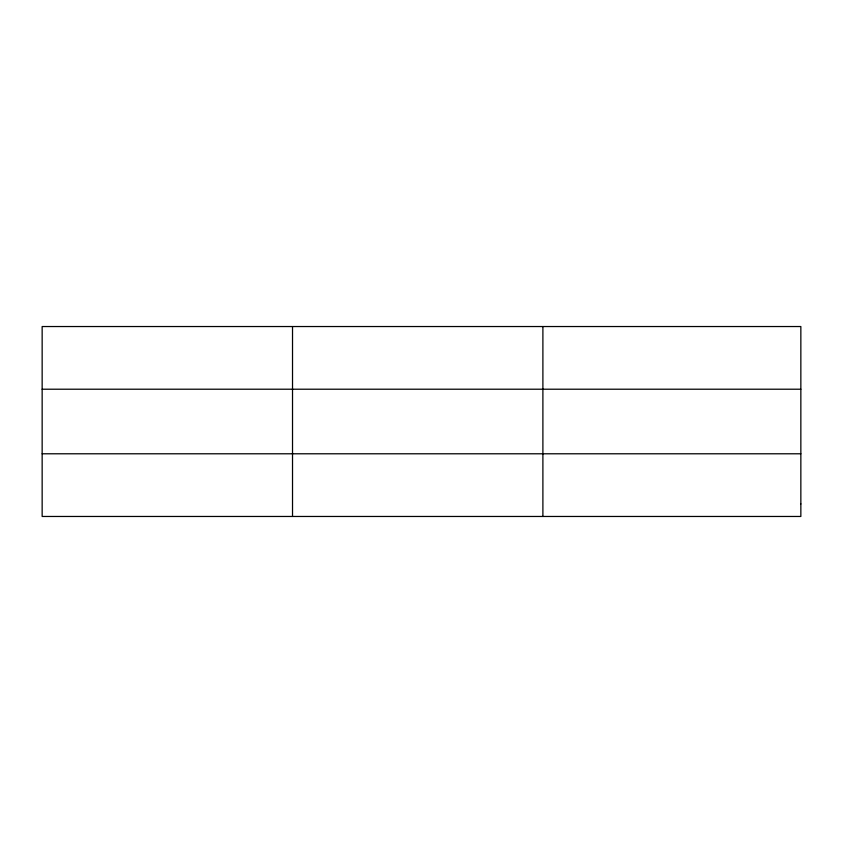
<?xml version="1.0" encoding="UTF-8"?>
<svg xmlns="http://www.w3.org/2000/svg" width="843" height="843" viewBox="0 0 843 843"><rect width="100%" height="100%" fill="white"/><g stroke="black" fill="none" stroke-linecap="round" stroke-linejoin="round"><path stroke-width="1.26" d="M292.521 326.536L292.521 516.464M542.892 326.536L542.892 516.464M42.15 389.213L800.85 389.213M42.15 453.787L800.85 453.787M800.85 503.935L800.85 516.464L42.15 516.464L42.15 326.536L800.85 326.536L800.85 503.935"/></g></svg>
